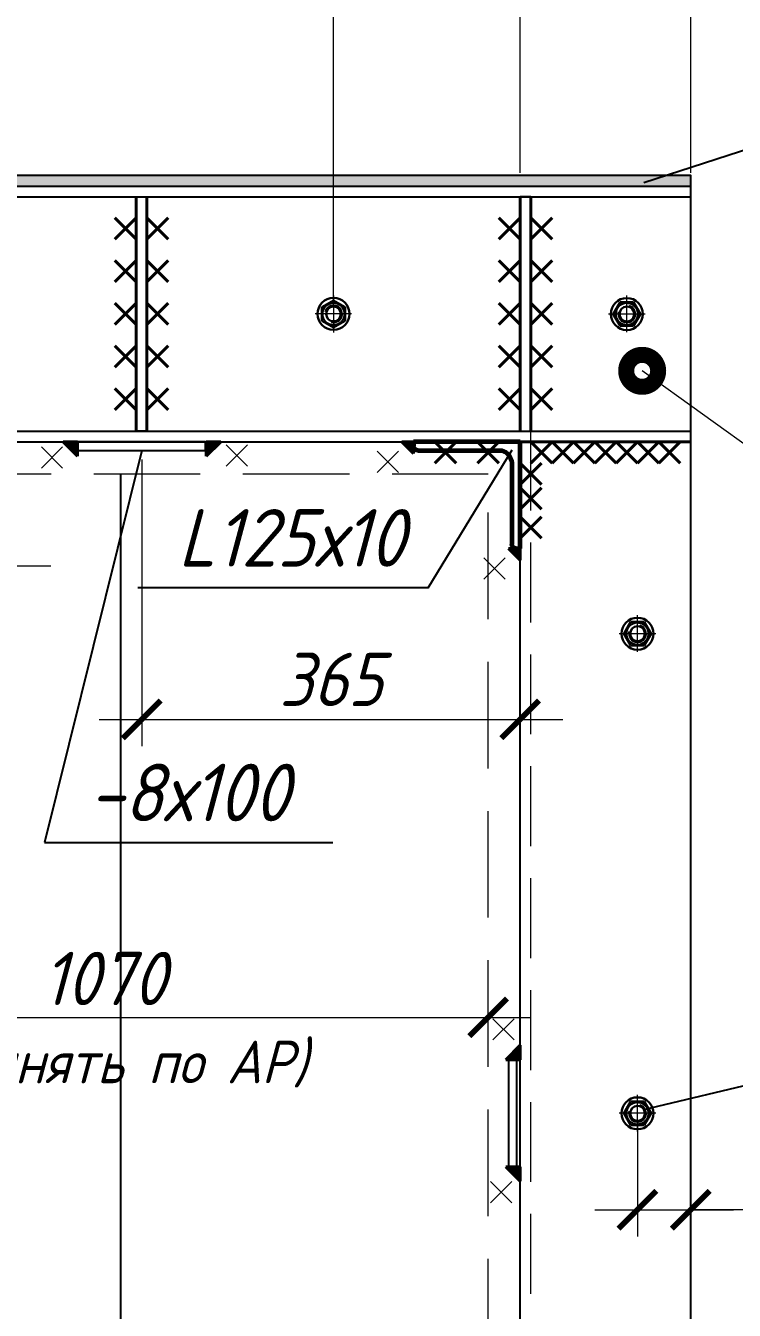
# Model space of a CAD drawing. Header units: millimetres. Extents: x 2058191 to 2089933, y 116142 to 208453.
# Drawn here: x 2072279 to 2072944, y 180041 to 181247 of the extents above; entities that cross this region are included whole.
import ezdxf
from ezdxf.enums import TextEntityAlignment as Align

# ---------------------------------------------------------------- set-up
doc = ezdxf.new("R2010")
doc.units = ezdxf.units.MM
doc.linetypes.add('ГОСТ 2.303 4', pattern=[7, 5, -2, 0])
doc.linetypes.add('осеваяX2', pattern=[4, 2.5, -0.5, 0.5, -0.5])
doc.layers.get('Defpoints').update_dxf_attribs({"color": 255})
for name, color, linetype, lineweight in [('1Стены', 252, 'Continuous', 25), ('Оси', 165, 'осеваяX2', 13), ('Размер', 7, 'Continuous', 13), ('размеры', 7, 'Continuous', 9), ('сварка', 156, 'Continuous', 9), ('Стены', 184, 'Continuous', 40)]:
    doc.layers.add(name, color=color, linetype=linetype, lineweight=lineweight)
doc.layers.add('CS_UNPLOTTED', color=254, linetype='Continuous', plot=False)
for name, color, linetype in [('VPORTS', 7, 'Continuous'), ('металл', 124, 'Continuous'), ('Текст', 7, 'Continuous'), ('Штриховка', 252, 'Continuous')]:
    doc.layers.add(name, color=color, linetype=linetype)
doc.styles.add('GOST 2.304_new', font='isocpeur.ttf', dxfattribs={"width": 0.9, "oblique": 15})
doc.dimstyles.new('SPDS', dxfattribs={"dimscale": 25, "dimtxt": 2.5, "dimasz": 1.77, "dimexe": 1.25, "dimexo": 0.625, "dimtad": 1, "dimdec": 0, "dimrnd": 0.001, "dimtxsty": 'GOST 2.304_new', "dimblk": 'ARCHTICK', "dimcen": 2.5, "dimdle": 2, "dimclrt": 256, "dimazin": 2, "dimtfac": 0.75, "dimtdec": 0, "dimtmove": 1, "dimatfit": 3, "dimfxl": 0, "dimtolj": 1, "dimlwd": 9, "dimlwe": 9, "dimarcsym": 0})

# ---------------------------------------------------------------- blocks, each defined once
blk = doc.blocks.new('м16')
at = {"layer": 'металл', "lineweight": 30, "ltscale": 20}
for p, q in [((-11, 6.4), (0, 12.7)), ((0, 12.7), (11, 6.4)), ((-11, -6.4), (-11, 6.4)), ((11, 6.4), (11, -6.4)), ((0, -12.7), (-11, -6.4)), ((11, -6.4), (0, -12.7))]:
    blk.add_line(p, q, dxfattribs=at)
blk.add_circle((0, 0), 15, dxfattribs=at)
for radius, start, end in [(10.4, 0, 180), (10.4, 180, 0), (6.92, 0, 180), (6.92, 180, 0)]:
    blk.add_arc((0, 0), radius, start, end, dxfattribs=at)
at = {"layer": 'металл', "linetype": 'Continuous', "lineweight": 25, "ltscale": 20}
blk.add_arc((0, 0), 8, 255, 165, dxfattribs=at)
at = {"layer": 'Оси', "ltscale": 20}
for p, q in [((0, 17.3), (0, -17.3)), ((17, 0), (-17.3, 0))]:
    blk.add_line(p, q, dxfattribs=at)
blk = doc.blocks.new('свар')
at = {"layer": 'сварка', "color": 0, "linetype": 'Continuous', "ltscale": 10}
for p, q in [((10, 10), (-10, -10)), ((-10, 10), (10, -10))]:
    blk.add_line(p, q, dxfattribs=at)
blk = doc.blocks.new('_ArchTick')
at = {"color": 0, "linetype": 'ByBlock', "const_width": 0.15}
blk.add_lwpolyline([(-0.5, -0.5), (0.5, 0.5)], dxfattribs=at)
blk = doc.blocks.new('*D70')
at = {"layer": 'Defpoints', "color": 0, "lineweight": 20, "ltscale": 20, "transparency": 16777216}
for p in [(2072853, 180226.2), (2072903, 180226.2), (2072903, 180135.7)]:
    blk.add_point(p, dxfattribs=at)
at = {"layer": 'Размер', "color": 0, "lineweight": 9, "ltscale": 20, "transparency": 16777216}
for p, q in [((2072853, 180213.7), (2072853, 180110.7)), ((2072903, 180213.7), (2072903, 180110.7)), ((2072813, 180135.7), (2072943, 180135.7)), ((2073034.5, 180135.7), (2072903, 180135.7))]:
    blk.add_line(p, q, dxfattribs=at)
at = {"layer": 'Размер', "color": 0, "lineweight": 9, "ltscale": 20, "transparency": 16777216, "xscale": 35.4, "yscale": 35.4, "zscale": 35.4, "rotation": 180}
blk.add_blockref('_ArchTick', (2072853, 180135.7), dxfattribs=at)
at = {"layer": 'Размер', "color": 0, "lineweight": 9, "ltscale": 20, "transparency": 16777216, "xscale": 35.4, "yscale": 35.4, "zscale": 35.4}
blk.add_blockref('_ArchTick', (2072903, 180135.7), dxfattribs=at)
at = {"layer": 'Размер', "ltscale": 20, "transparency": 16777216, "insert": (2072988.3, 180173.2), "char_height": 50, "attachment_point": 5, "style": 'GOST 2.304_new'}
blk.add_mtext('\\A1;50', dxfattribs=at)
blk = doc.blocks.new('*D74')
at = {"layer": 'Defpoints', "color": 0, "lineweight": 20, "ltscale": 20, "transparency": 16777216}
for p in [(2072903, 181784.1), (2072743, 181096.2), (2072903, 181096.2)]:
    blk.add_point(p, dxfattribs=at)
at = {"layer": 'размеры', "color": 0, "lineweight": 9, "ltscale": 20, "transparency": 16777216}
for p, q in [((2072743, 181108.7), (2072743, 181809.1)), ((2072903, 181108.7), (2072903, 181809.1)), ((2072703, 181784.1), (2072943, 181784.1))]:
    blk.add_line(p, q, dxfattribs=at)
at = {"layer": 'размеры', "color": 0, "lineweight": 9, "ltscale": 20, "transparency": 16777216, "xscale": 35.4, "yscale": 35.4, "zscale": 35.4, "rotation": 180}
blk.add_blockref('_ArchTick', (2072743, 181784.1), dxfattribs=at)
at = {"layer": 'размеры', "color": 0, "lineweight": 9, "ltscale": 20, "transparency": 16777216, "xscale": 35.4, "yscale": 35.4, "zscale": 35.4}
blk.add_blockref('_ArchTick', (2072903, 181784.1), dxfattribs=at)
at = {"layer": 'размеры', "ltscale": 20, "transparency": 16777216, "insert": (2072823, 181821.6), "char_height": 50, "attachment_point": 5, "style": 'GOST 2.304_new'}
blk.add_mtext('\\A1;160', dxfattribs=at)
blk = doc.blocks.new('*D80')
at = {"layer": 'Defpoints', "color": 0, "lineweight": 20, "ltscale": 20, "transparency": 16777216}
for p in [(2072713, 180316.2), (2071643, 180301.1), (2072713, 180301.1)]:
    blk.add_point(p, dxfattribs=at)
at = {"layer": 'размеры', "color": 0, "lineweight": 9, "ltscale": 20, "transparency": 16777216}
for p, q in [((2071643, 180313.6), (2071643, 180341.2)), ((2072713, 180313.6), (2072713, 180341.2)), ((2071603, 180316.2), (2072753, 180316.2))]:
    blk.add_line(p, q, dxfattribs=at)
at = {"layer": 'размеры', "color": 0, "lineweight": 9, "ltscale": 20, "transparency": 16777216, "xscale": 35.4, "yscale": 35.4, "zscale": 35.4, "rotation": 180}
blk.add_blockref('_ArchTick', (2071643, 180316.2), dxfattribs=at)
at = {"layer": 'размеры', "color": 0, "lineweight": 9, "ltscale": 20, "transparency": 16777216, "xscale": 35.4, "yscale": 35.4, "zscale": 35.4}
blk.add_blockref('_ArchTick', (2072713, 180316.2), dxfattribs=at)
at = {"layer": 'размеры', "ltscale": 20, "transparency": 16777216, "insert": (2072352.7, 180310.6), "char_height": 50, "width": 687.101, "attachment_point": 5, "style": 'GOST 2.304_new'}
blk.add_mtext('\\A1;1070\\P{\\H0.8x;(уточнять по АР)}', dxfattribs=at)
blk = doc.blocks.new('*D78')
at = {"layer": 'Defpoints', "color": 0, "lineweight": 20, "ltscale": 20, "transparency": 16777216}
for p in [(2072743, 181784.1), (2072743, 181238), (2072567.9, 180976.2)]:
    blk.add_point(p, dxfattribs=at)
at = {"layer": 'размеры', "color": 0, "lineweight": 9, "ltscale": 20, "transparency": 16777216}
for p, q in [((2072567.9, 180988.7), (2072567.9, 181809.1)), ((2072743, 181250.5), (2072743, 181809.1)), ((2072527.9, 181784.1), (2072783, 181784.1))]:
    blk.add_line(p, q, dxfattribs=at)
at = {"layer": 'размеры', "color": 0, "lineweight": 9, "ltscale": 20, "transparency": 16777216, "xscale": 35.4, "yscale": 35.4, "zscale": 35.4, "rotation": 180}
blk.add_blockref('_ArchTick', (2072567.9, 181784.1), dxfattribs=at)
at = {"layer": 'размеры', "color": 0, "lineweight": 9, "ltscale": 20, "transparency": 16777216, "xscale": 35.4, "yscale": 35.4, "zscale": 35.4}
blk.add_blockref('_ArchTick', (2072743, 181784.1), dxfattribs=at)
at = {"layer": 'размеры', "ltscale": 20, "transparency": 16777216, "insert": (2072655.4, 181821.6), "char_height": 50, "attachment_point": 5, "style": 'GOST 2.304_new'}
blk.add_mtext('\\A1;175', dxfattribs=at)
blk = doc.blocks.new('*D76')
at = {"layer": 'Defpoints', "color": 0, "lineweight": 20, "ltscale": 20, "transparency": 16777216}
for p in [(2072388, 180852.2), (2072743, 180715.1), (2072743, 180595.8)]:
    blk.add_point(p, dxfattribs=at)
at = {"layer": 'размеры', "color": 0, "lineweight": 9, "ltscale": 20, "transparency": 16777216}
for p, q in [((2072388, 180839.7), (2072388, 180570.8)), ((2072743, 180702.6), (2072743, 180570.8)), ((2072348, 180595.8), (2072783, 180595.8))]:
    blk.add_line(p, q, dxfattribs=at)
at = {"layer": 'размеры', "color": 0, "lineweight": 9, "ltscale": 20, "transparency": 16777216, "xscale": 35.4, "yscale": 35.4, "zscale": 35.4, "rotation": 180}
blk.add_blockref('_ArchTick', (2072388, 180595.8), dxfattribs=at)
at = {"layer": 'размеры', "color": 0, "lineweight": 9, "ltscale": 20, "transparency": 16777216, "xscale": 35.4, "yscale": 35.4, "zscale": 35.4}
blk.add_blockref('_ArchTick', (2072743, 180595.8), dxfattribs=at)
at = {"layer": 'размеры', "ltscale": 20, "transparency": 16777216, "insert": (2072565.5, 180633.3), "char_height": 50, "attachment_point": 5, "style": 'GOST 2.304_new'}
blk.add_mtext('\\A1;365', dxfattribs=at)
blk = doc.blocks.new('*D221')
at = {"layer": 'Defpoints', "color": 0, "lineweight": 20, "ltscale": 20, "transparency": 16777216}
for p in [(2072567.9, 181784.1), (2072567.9, 181213.8), (2072178, 180976.2)]:
    blk.add_point(p, dxfattribs=at)
at = {"layer": 'размеры', "color": 0, "lineweight": 9, "ltscale": 20, "transparency": 16777216}
for p, q in [((2072178, 180988.7), (2072178, 181809.1)), ((2072567.9, 181226.3), (2072567.9, 181809.1)), ((2072138, 181784.1), (2072607.9, 181784.1))]:
    blk.add_line(p, q, dxfattribs=at)
at = {"layer": 'размеры', "color": 0, "lineweight": 9, "ltscale": 20, "transparency": 16777216, "xscale": 35.4, "yscale": 35.4, "zscale": 35.4, "rotation": 180}
blk.add_blockref('_ArchTick', (2072178, 181784.1), dxfattribs=at)
at = {"layer": 'размеры', "color": 0, "lineweight": 9, "ltscale": 20, "transparency": 16777216, "xscale": 35.4, "yscale": 35.4, "zscale": 35.4}
blk.add_blockref('_ArchTick', (2072567.9, 181784.1), dxfattribs=at)
at = {"layer": 'размеры', "ltscale": 20, "transparency": 16777216, "insert": (2072372.9, 181821.6), "char_height": 50, "attachment_point": 5, "style": 'GOST 2.304_new'}
blk.add_mtext('\\A1;390', dxfattribs=at)

msp = doc.modelspace()

# ---------------------------------------------------------------- hatches: boundary and pattern name
at = {"layer": 'Стены', "linetype": 'Continuous', "ltscale": 5}
for points in [[(2072327.9, 180856.2), (2072314.3, 180856.2), (2072327.9, 180842.6)], [(2072448.6, 180856.2), (2072462.2, 180856.2), (2072448.6, 180842.6)], [(2072743, 180276.3), (2072743, 180290), (2072729.4, 180276.3)], [(2072743, 180176.1), (2072743, 180162.5), (2072729.4, 180176.1)]]:
    msp.add_hatch(color=256, dxfattribs=at).paths.add_polyline_path(points, flags=0)
at = {"layer": 'Стены', "linetype": 'Continuous', "ltscale": 4}
for points in [[(2072643, 180856.2), (2072632.1, 180856.2), (2072643, 180845.3)], [(2072743, 180756.2), (2072732.1, 180756.2), (2072743, 180745.3)]]:
    msp.add_hatch(color=256, dxfattribs=at).paths.add_polyline_path(points, flags=0)
at = {"layer": 'Штриховка', "ltscale": 20}
h = msp.add_hatch(dxfattribs=at)
h.set_pattern_fill('AR-SAND', color=256, scale=0.3)
h.set_pattern_definition([(37.5, (-40076686.351, -1012905.199), (-0.4800093888, 14.68239712), [0, -11.5824, 0, -12.954, 0, -12.3825]), (7.5, (-40076686.351, -1012905.199), (13.485698494, 21.504753017), [0, -6.2484, 0, -10.4394, 0, -4.0005]), (327.5, (-40076695.724, -1012905.199), (23.7297711072, 0.0431155404), [0, -3.81, 0, -13.716, 0, -17.907]), (317.5, (-40076695.724, -1012905.199), (22.906693574, 6.687879698), [0, -1.905, 0, -8.9916, 0, -10.287])])
h.paths.add_polyline_path([(2072903, 181106.7), (2071453, 181106.7), (2071453, 181096.7), (2071456.5, 181096.2), (2072903, 181096.7)])

# ---------------------------------------------------------------- linework, layer by layer
at = {"layer": '1Стены', "linetype": 'ГОСТ 2.303 4', "lineweight": 13, "ltscale": 15}
msp.add_line((2072753, 179111.8), (2072753, 180891.8), dxfattribs=at)
at = {"layer": '1Стены', "linetype": 'ГОСТ 2.303 4', "lineweight": 13, "ltscale": 20}
for p in [(2071643, 180826.2), (2072713, 179149.8)]:
    msp.add_line(p, (2072713, 180826.2), dxfattribs=at)
at = {"layer": 'CS_UNPLOTTED', "ltscale": 100}
msp.add_line((2072368, 180826.2), (2072368, 179149.8), dxfattribs=at)
at = {"layer": 'VPORTS', "ltscale": 100}
msp.add_line((2072656.6, 180719.1), (2072384.4, 180719.1), dxfattribs=at)
msp.add_lwpolyline([(2071453, 181096.2), (2072903, 181096.2), (2072903, 181106.2), (2071453, 181106.2)], close=True, dxfattribs=at)
at = {"layer": 'металл', "color": 0, "ltscale": 20}
for p, q in [((2071453, 181096.2), (2072903, 181096.2)), ((2072903, 178959.8), (2072903, 181096.2)), ((2071453, 181086.2), (2072903, 181086.2)), ((2071453, 180866.2), (2072903, 180866.2)), ((2071453, 180856.2), (2072903, 180856.2)), ((2072743, 180856.2), (2072903, 180856.2)), ((2072743, 179121.8), (2072743, 180841.8))]:
    msp.add_line(p, q, dxfattribs=at)
at = {"layer": 'металл', "ltscale": 20}
for points in [[(2072382.7, 181086.2), (2072392.7, 181086.2), (2072392.7, 180866.2), (2072382.7, 180866.2)], [(2072753, 181086.2), (2072743, 181086.2), (2072743, 180866.2), (2072753, 180866.2)], [(2072328, 180856.2), (2072328, 180848.2), (2072448, 180848.2), (2072448, 180856.2)], [(2072740, 180276.2), (2072732, 180276.2), (2072732, 180176.2), (2072740, 180176.2)]]:
    msp.add_lwpolyline(points, close=True, dxfattribs=at)
at = {"layer": 'Размер', "linetype": 'Continuous', "ltscale": 20}
msp.add_line((2072064.4, 180740), (2072302.8, 180740), dxfattribs=at)
at = {"layer": 'размеры', "ltscale": 20}
msp.add_line((2073003.7, 180817.5), (2072857.4, 180922.8), dxfattribs=at)
at = {"layer": 'Стены', "color": 0, "linetype": 'Continuous', "ltscale": 10}
for p, q in [((2072382.7, 181086.2), (2072382.7, 180866.2)), ((2072392.7, 181086.2), (2072392.7, 180866.2)), ((2072743, 181086.2), (2072743, 180866.2)), ((2072753, 181086.2), (2072753, 180866.2)), ((2072382.7, 181066.2), (2072362.7, 181046.2)), ((2072382.7, 181046.2), (2072362.7, 181066.2)), ((2072392.7, 181066.2), (2072412.7, 181046.2)), ((2072392.7, 181046.2), (2072412.7, 181066.2)), ((2072743, 181066.2), (2072723, 181046.2)), ((2072743, 181046.2), (2072723, 181066.2)), ((2072753, 181066.2), (2072773, 181046.2)), ((2072753, 181046.2), (2072773, 181066.2)), ((2072382.7, 181026.2), (2072362.7, 181006.2)), ((2072382.7, 181006.2), (2072362.7, 181026.2)), ((2072392.7, 181026.2), (2072412.7, 181006.2)), ((2072392.7, 181006.2), (2072412.7, 181026.2)), ((2072743, 181026.2), (2072723, 181006.2)), ((2072743, 181006.2), (2072723, 181026.2)), ((2072753, 181026.2), (2072773, 181006.2)), ((2072753, 181006.2), (2072773, 181026.2)), ((2072382.7, 180986.2), (2072362.7, 180966.2)), ((2072382.7, 180966.2), (2072362.7, 180986.2)), ((2072392.7, 180986.2), (2072412.7, 180966.2)), ((2072392.7, 180966.2), (2072412.7, 180986.2)), ((2072743, 180986.2), (2072723, 180966.2)), ((2072743, 180966.2), (2072723, 180986.2)), ((2072753, 180986.2), (2072773, 180966.2)), ((2072753, 180966.2), (2072773, 180986.2)), ((2072382.7, 180946.2), (2072362.7, 180926.2)), ((2072382.7, 180926.2), (2072362.7, 180946.2)), ((2072392.7, 180946.2), (2072412.7, 180926.2)), ((2072392.7, 180926.2), (2072412.7, 180946.2)), ((2072743, 180946.2), (2072723, 180926.2)), ((2072743, 180926.2), (2072723, 180946.2)), ((2072753, 180946.2), (2072773, 180926.2)), ((2072753, 180926.2), (2072773, 180946.2)), ((2072382.7, 180906.2), (2072362.7, 180886.2)), ((2072382.7, 180886.2), (2072362.7, 180906.2)), ((2072392.7, 180906.2), (2072412.7, 180886.2)), ((2072392.7, 180886.2), (2072412.7, 180906.2)), ((2072743, 180906.2), (2072723, 180886.2)), ((2072743, 180886.2), (2072723, 180906.2)), ((2072753, 180906.2), (2072773, 180886.2)), ((2072753, 180886.2), (2072773, 180906.2)), ((2072743, 180856.2), (2072643, 180856.2)), ((2072683, 180856.2), (2072663, 180836.2)), ((2072663, 180856.2), (2072683, 180836.2)), ((2072723, 180856.2), (2072703, 180836.2)), ((2072703, 180856.2), (2072723, 180836.2)), ((2072743, 180856.2), (2072743, 180756.2)), ((2072743, 180856.2), (2072903, 180856.2)), ((2072903, 180856.2), (2072743, 180856.2)), ((2072753, 180856.2), (2072773, 180836.2)), ((2072773, 180856.2), (2072753, 180836.2)), ((2072773, 180856.2), (2072753, 180836.2)), ((2072753, 180856.2), (2072773, 180836.2)), ((2072773, 180856.2), (2072793, 180836.2)), ((2072793, 180856.2), (2072773, 180836.2)), ((2072793, 180856.2), (2072773, 180836.2)), ((2072773, 180856.2), (2072793, 180836.2)), ((2072793, 180856.2), (2072813, 180836.2)), ((2072813, 180856.2), (2072793, 180836.2)), ((2072813, 180856.2), (2072793, 180836.2)), ((2072793, 180856.2), (2072813, 180836.2)), ((2072813, 180856.2), (2072833, 180836.2)), ((2072833, 180856.2), (2072813, 180836.2)), ((2072833, 180856.2), (2072813, 180836.2)), ((2072813, 180856.2), (2072833, 180836.2)), ((2072833, 180856.2), (2072853, 180836.2)), ((2072853, 180856.2), (2072833, 180836.2)), ((2072853, 180856.2), (2072833, 180836.2)), ((2072833, 180856.2), (2072853, 180836.2)), ((2072873, 180856.2), (2072853, 180836.2)), ((2072853, 180856.2), (2072873, 180836.2)), ((2072853, 180856.2), (2072873, 180836.2)), ((2072873, 180856.2), (2072853, 180836.2)), ((2072873, 180856.2), (2072893, 180836.2)), ((2072893, 180856.2), (2072873, 180836.2)), ((2072893, 180856.2), (2072873, 180836.2)), ((2072873, 180856.2), (2072893, 180836.2)), ((2072743, 180836.2), (2072763, 180816.2)), ((2072743, 180816.2), (2072763, 180836.2)), ((2072743, 180813), (2072763, 180793)), ((2072743, 180793), (2072763, 180813)), ((2072743, 180785.8), (2072763, 180765.8)), ((2072743, 180765.8), (2072763, 180785.8))]:
    msp.add_line(p, q, dxfattribs=at)
at = {"layer": 'Стены', "color": 0, "linetype": 'Continuous', "ltscale": 5}
for p, q in [((2072327.9, 180856.2), (2072314.3, 180856.2)), ((2072314.3, 180856.2), (2072327.9, 180842.6)), ((2072327.9, 180842.6), (2072327.9, 180856.2)), ((2072448.6, 180856.2), (2072462.2, 180856.2)), ((2072462.2, 180856.2), (2072448.6, 180842.6)), ((2072448.6, 180842.6), (2072448.6, 180856.2)), ((2072743, 180290), (2072729.4, 180276.3)), ((2072743, 180276.3), (2072743, 180290)), ((2072729.4, 180276.3), (2072743, 180276.3)), ((2072743, 180162.5), (2072729.4, 180176.1)), ((2072729.4, 180176.1), (2072743, 180176.1)), ((2072743, 180176.1), (2072743, 180162.5))]:
    msp.add_line(p, q, dxfattribs=at)
at = {"layer": 'Стены', "color": 0, "linetype": 'Continuous', "ltscale": 4}
for p, q in [((2072643, 180856.2), (2072632.1, 180856.2)), ((2072632.1, 180856.2), (2072643, 180845.3)), ((2072643, 180845.3), (2072643, 180856.2)), ((2072743, 180756.2), (2072732.1, 180756.2)), ((2072732.1, 180756.2), (2072743, 180745.3)), ((2072743, 180745.3), (2072743, 180756.2))]:
    msp.add_line(p, q, dxfattribs=at)
at = {"layer": 'Текст', "ltscale": 20}
for p, q in [((2072859, 181099.6), (2073012.3, 181149.1)), ((2072388, 180848.2), (2072297, 180480.2)), ((2072656.6, 180719.1), (2072735.5, 180848.6)), ((2072297, 180480.2), (2072567.2, 180480.2)), ((2072858.9, 180229.9), (2073408.6, 180360))]:
    msp.add_line(p, q, dxfattribs=at)
at = {"layer": 'Текст', "linetype": 'Continuous', "lineweight": 60, "ltscale": 10, "extrusion": (0, 0, -1)}
for p, q in [((2072643, 180856.2), (2072643, 180852.2)), ((2072743, 180856.2), (2072643, 180856.2)), ((2072743, 180756.2), (2072743, 180856.2)), ((2072647, 180848.2), (2072723, 180848.2)), ((2072735, 180836.2), (2072735, 180760.2)), ((2072739, 180756.2), (2072743, 180756.2))]:
    msp.add_line(p, q, dxfattribs=at)
at = {"layer": 'Текст', "ltscale": 20, "const_width": 30}
msp.add_lwpolyline([(2072864.9, 180922.8, 1), (2072849.9, 180922.8, 1)], format="xyb", close=True, dxfattribs=at)
at = {"layer": 'Текст', "linetype": 'Continuous', "lineweight": 60, "ltscale": 10, "extrusion": (0, 0, -1)}
for centre, radius, start, end in [((-2072647, 180852.2), 4, 270, 0), ((-2072723, 180836.2), 12, 90, 180), ((-2072739, 180760.2), 4, 270, 0)]:
    msp.add_arc(centre, radius, start, end, dxfattribs=at)

# ---------------------------------------------------------------- block references
at = {"layer": 'Размер'}
msp.add_blockref('м16', (2072567.9, 180976.2), dxfattribs=at)
at = {"layer": 'Размер', "rotation": 270.0000000001111}
for p in [(2072843, 180976.1), (2072853, 180676.2), (2072853, 180226.2)]:
    msp.add_blockref('м16', p, dxfattribs=at)
at = {"layer": 'Размер', "color": 0, "xscale": -1}
for p in [(2072303.9, 180841.5), (2072477.2, 180843.5), (2072619, 180837.3), (2072719, 180737.3)]:
    msp.add_blockref('свар', p, dxfattribs=at)
at = {"layer": 'Размер', "color": 0, "rotation": 270.0000000023722}
for p in [(2072727.3, 180305), (2072725.2, 180152.1)]:
    msp.add_blockref('свар', p, dxfattribs=at)

# ---------------------------------------------------------------- texts
at = {"layer": 'Текст', "ltscale": 20, "style": 'GOST 2.304_new', "oblique": 15, "width": 0.9}
for s, p in [('L125х10', (2072528.2, 180739.1)), ('-8х100', (2072432.1, 180500.2))]:
    msp.add_text(s, height=54, dxfattribs=at).set_placement(p, align=Align.CENTER)

# ---------------------------------------------------------------- dimensions: what is measured, and where the dimension line sits
at = {"layer": 'Размер', "ltscale": 20}
dim = msp.add_linear_dim(base=(2072903, 180135.7), p1=(2072853, 180226.2), p2=(2072903, 180226.2), dimstyle='SPDS', override={"dimscale": 20, "dimfxl": 1.25, "dimtfill": 0, "dimarcsym": 1}, dxfattribs=at)
dim.commit()
dim.dimension.update_dxf_attribs({"geometry": '*D70', "text_midpoint": (2072988.3, 180135.7), "dimtype": 128})
at = {"layer": 'размеры', "ltscale": 20}
for base, p1, p2, picture, middle in [((2072567.9, 181784.1), (2072178, 180976.2), (2072567.9, 181213.8), '*D221', (2072372.9, 181821.6)), ((2072743, 181784.1), (2072567.9, 180976.2), (2072743, 181238), '*D78', (2072655.4, 181821.6)), ((2072903, 181784.1), (2072743, 181096.2), (2072903, 181096.2), '*D74', (2072823, 181821.6))]:
    dim = msp.add_linear_dim(base=base, p1=p1, p2=p2, dimstyle='SPDS', override={"dimscale": 20, "dimfxl": 1.25, "dimtfill": 0, "dimarcsym": 1}, dxfattribs=at)
    dim.commit()
    dim.dimension.update_dxf_attribs({"geometry": picture, "text_midpoint": middle})
dim = msp.add_linear_dim(base=(2072743, 180595.8), p1=(2072388, 180852.2), p2=(2072743, 180715.1), text='365', dimstyle='SPDS', override={"dimscale": 20, "dimfxl": 1.25, "dimtfill": 0, "dimarcsym": 1}, dxfattribs=at)
dim.commit()
dim.dimension.update_dxf_attribs({"geometry": '*D76', "text_midpoint": (2072565.5, 180633.3)})
dim = msp.add_linear_dim(base=(2072713, 180316.2), p1=(2071643, 180301.1), p2=(2072713, 180301.1), text='1070\\P{\\H0.8x;(уточнять по АР)}', dimstyle='SPDS', override={"dimscale": 20, "dimfxl": 1.25, "dimtfill": 0, "dimarcsym": 1}, dxfattribs=at)
dim.commit()
dim.dimension.update_dxf_attribs({"geometry": '*D80', "text_midpoint": (2072352.7, 180228.4), "dimtype": 128})

doc.saveas('drawing.dxf')
